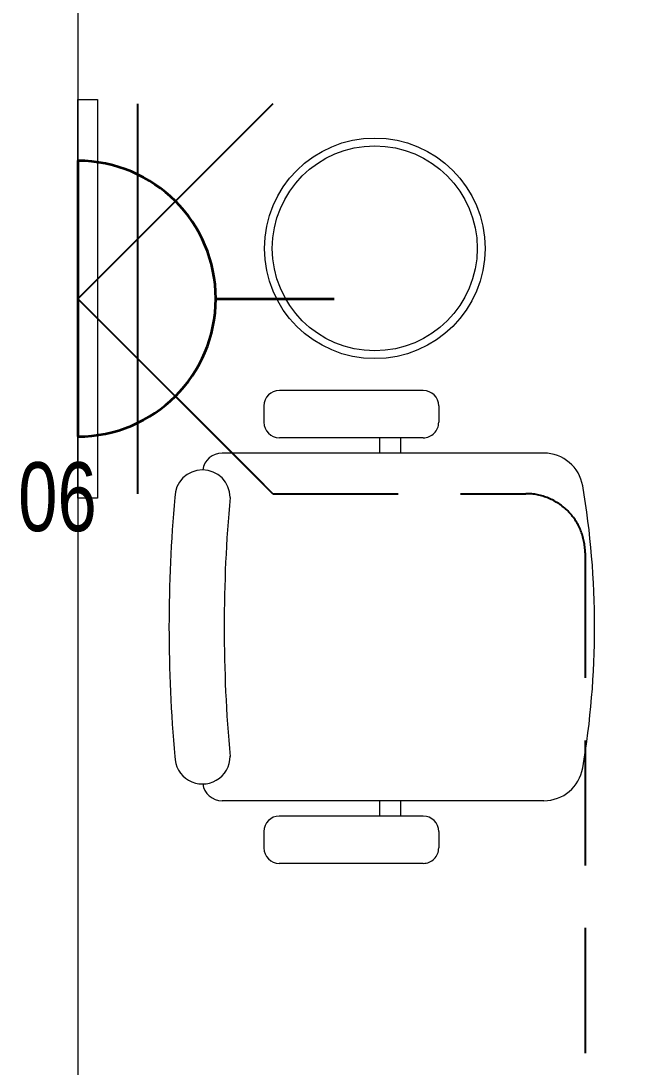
# Model space of a CAD drawing. Header units: inches. Extents: x -12418 to 57169, y -29325 to 19878.
# Drawn here: x 23877 to 24654, y -12940 to -11613 of the extents above; entities that cross this region are included whole.
import ezdxf
from ezdxf.enums import TextEntityAlignment as Align

# ---------------------------------------------------------------- set-up
doc = ezdxf.new("R2010")
doc.units = ezdxf.units.IN
doc.header["$LTSCALE"] = 25
doc.header["$MEASUREMENT"] = 0
doc.linetypes.add('DASHDOT', pattern=[25.4, 12.7, -6.35, 0, -6.35])
doc.linetypes.add('HIDDEN', pattern=[9.525, 6.35, -3.175])
doc.layers.get('0').update_dxf_attribs({"color": 8})
doc.layers.get('Defpoints').update_dxf_attribs({"color": 8})
for name, color, linetype, lineweight in [('00-Ground Floor$0$72_EGR_EQP_TAG', 142, 'Continuous', 5), ('00-Ground Floor$0$LOADING', 253, 'Continuous', 5), ('00-Ground Floor$0$NEW Wall', 166, 'Continuous', 5), ('00-Ground Floor$0$Walls', 251, 'Continuous', 5), ('E-LITE-CLNG-CNDT', 6, 'DASHDOT', 35), ('E-LITE-EXIT-NUMB', 6, 'Continuous', 25), ('E-POWR-FLOR-CNDT', 6, 'HIDDEN', 25), ('E-POWR-WALL @ 100', 4, 'Continuous', 35)]:
    doc.layers.add(name, color=color, linetype=linetype, lineweight=lineweight)
doc.styles.add('00-Ground Floor$0$X3G_ENTITY_257CFD', font='swisscl.ttf', dxfattribs={"height": 200})
doc.styles.add('DC_Simplex', font='SIMPLEX.shx', dxfattribs={"width": 0.7})

# ---------------------------------------------------------------- blocks, each defined once
blk = doc.blocks.new('00-Ground Floor$0$WM00001-P')
at = {"layer": '00-Ground Floor$0$LOADING'}
for radius in [0.14, 0.13]:
    blk.add_circle((0, 0), radius, dxfattribs=at)
blk = doc.blocks.new('*X127')
at = {"color": 0}
for p, q in [((5, 3), (5, 3)), ((5, 3), (5, 3)), ((5, 3), (5, 3)), ((5, 3), (5, 3)), ((5, 3), (5, 3)), ((5, 3), (5, 3)), ((5, 3), (5, 3)), ((5, 3), (5, 3)), ((5, 3), (5, 3)), ((5, 3), (5, 3)), ((5, 3), (5, 3)), ((5, 3), (5, 3)), ((5, 3), (5, 3)), ((5, 3), (5, 3)), ((5, 3), (5, 3)), ((5, 3), (5, 3)), ((5, 3), (5, 3)), ((5, 3), (5, 3)), ((5, 3), (5, 3)), ((5, 3), (5, 3)), ((5, 3), (5, 3)), ((5, 3), (5, 3)), ((5, 3), (5, 3)), ((5, 3), (5, 3)), ((5, 3), (5, 3)), ((5, 3), (5, 3)), ((5, 3), (5, 3)), ((5, 3), (5, 3)), ((5, 3), (5, 3)), ((5, 3), (5, 3)), ((5, 3), (5, 3)), ((5, 3), (5, 3)), ((5, 3), (5, 3)), ((5, 3), (5, 3)), ((5, 3), (5, 3)), ((5, 3), (5, 3)), ((5, 3), (5, 3)), ((5, 3), (5, 3)), ((5, 3), (5, 3)), ((5, 3), (5, 3)), ((5, 3), (5, 3)), ((5, 3), (5, 3)), ((5, 3), (5, 3)), ((5, 3), (5, 3)), ((5, 3), (5, 3)), ((5, 3), (5, 3)), ((5, 3), (5, 3)), ((5, 3), (5, 3)), ((5, 3), (5, 3)), ((5, 3), (5, 3)), ((5, 3), (5, 3)), ((5, 3), (5, 3)), ((5, 3), (5, 3)), ((5, 3), (5, 3)), ((5, 3), (5, 3)), ((5, 3), (5, 3)), ((5, 3), (5, 3)), ((5, 3), (5, 3)), ((5, 3), (5, 3)), ((5, 3), (5, 3)), ((5, 3), (5, 3)), ((5, 3), (5, 3)), ((5, 3), (5, 3)), ((5, 3), (5, 3)), ((5, 3), (5, 3)), ((5, 3), (5, 3)), ((6, 3), (5, 3)), ((5, 3), (5, 3)), ((6, 3), (5, 3)), ((5, 3), (5, 3)), ((6, 3), (5, 3)), ((5, 3), (5, 3)), ((6, 3), (5, 3)), ((5, 3), (5, 3)), ((5, 3), (5, 3)), ((5, 3), (5, 3)), ((5, 3), (5, 3)), ((5, 3), (5, 3)), ((5, 3), (5, 3)), ((5, 3), (5, 3)), ((5, 3), (5, 3)), ((5, 3), (5, 3)), ((5, 3), (5, 3)), ((5, 3), (5, 3)), ((5, 3), (5, 3)), ((5, 3), (5, 3)), ((5, 3), (5, 3)), ((5, 3), (5, 3)), ((5, 3), (5, 3)), ((5, 3), (5, 3)), ((5, 3), (5, 3)), ((5, 3), (5, 3)), ((5, 3), (5, 3)), ((5, 3), (5, 3)), ((5, 3), (5, 3)), ((5, 3), (5, 3)), ((6, 3), (6, 3)), ((6, 3), (6, 3)), ((6, 3), (6, 3)), ((6, 3), (6, 3)), ((6, 3), (6, 3)), ((6, 3), (6, 3)), ((6, 3), (6, 3)), ((6, 3), (6, 3)), ((6, 3), (6, 3)), ((6, 3), (6, 3)), ((6, 3), (6, 3)), ((6, 3), (6, 3)), ((6, 3), (6, 3)), ((6, 3), (6, 3)), ((6, 3), (6, 3)), ((6, 3), (6, 3)), ((6, 3), (6, 3)), ((6, 3), (6, 3)), ((6, 3), (6, 3)), ((6, 3), (6, 3)), ((6, 3), (6, 3)), ((6, 3), (6, 3)), ((6, 3), (6, 3)), ((6, 3), (6, 3)), ((6, 3), (6, 3)), ((6, 3), (6, 3)), ((6, 3), (6, 3)), ((6, 3), (6, 3)), ((6, 3), (6, 3)), ((6, 3), (6, 3)), ((6, 3), (6, 3)), ((6, 3), (6, 3)), ((6, 3), (6, 3)), ((6, 3), (6, 3)), ((6, 3), (6, 3)), ((6, 3), (6, 3)), ((6, 3), (6, 3)), ((6, 3), (6, 3)), ((6, 3), (6, 3)), ((6, 3), (6, 3)), ((6, 3), (6, 3)), ((6, 3), (6, 3)), ((6, 3), (6, 3)), ((6, 3), (6, 3)), ((6, 3), (6, 3)), ((6, 3), (6, 3)), ((6, 3), (6, 3)), ((6, 3), (6, 3)), ((6, 3), (6, 3)), ((6, 3), (6, 3)), ((6, 3), (6, 3)), ((6, 3), (6, 3)), ((6, 3), (6, 3)), ((6, 3), (6, 3)), ((6, 3), (6, 3)), ((6, 3), (6, 3)), ((6, 3), (6, 3)), ((6, 3), (6, 3)), ((6, 3), (6, 3)), ((6, 3), (6, 3)), ((6, 3), (6, 3)), ((6, 3), (6, 3)), ((6, 3), (6, 3)), ((6, 3), (6, 3)), ((6, 3), (6, 3)), ((6, 3), (6, 3)), ((6, 3), (6, 3)), ((6, 3), (6, 3)), ((6, 3), (6, 3)), ((6, 3), (6, 3)), ((6, 3), (6, 3)), ((6, 3), (6, 3)), ((6, 3), (6, 3)), ((6, 3), (6, 3)), ((6, 3), (6, 3)), ((6, 3), (6, 3)), ((6, 3), (6, 3)), ((6, 3), (6, 3)), ((6, 3), (6, 3)), ((6, 3), (6, 3)), ((6, 3), (6, 3)), ((6, 3), (6, 3)), ((6, 3), (6, 3)), ((6, 3), (6, 3)), ((6, 3), (6, 3)), ((6, 3), (6, 3)), ((6, 3), (6, 3)), ((6, 3), (6, 3)), ((6, 3), (6, 3)), ((6, 3), (6, 3)), ((6, 3), (6, 3)), ((6, 3), (6, 3)), ((6, 3), (6, 3)), ((6, 3), (6, 3)), ((6, 3), (6, 3)), ((6, 3), (6, 3)), ((6, 3), (6, 3)), ((6, 3), (6, 3)), ((6, 3), (6, 3)), ((6, 3), (6, 3)), ((6, 3), (6, 3)), ((6, 3), (6, 3)), ((6, 3), (6, 3)), ((6, 3), (6, 3)), ((6, 3), (6, 3)), ((6, 3), (6, 3)), ((6, 3), (6, 3)), ((6, 3), (6, 3)), ((6, 3), (6, 3)), ((6, 3), (6, 3)), ((6, 3), (6, 3)), ((6, 3), (6, 3)), ((6, 3), (6, 3)), ((6, 3), (6, 3)), ((6, 3), (6, 3)), ((6, 3), (6, 3)), ((6, 3), (6, 3)), ((6, 3), (6, 3)), ((6, 3), (6, 3)), ((6, 3), (6, 3)), ((6, 3), (6, 3)), ((6, 3), (6, 3)), ((6, 3), (6, 3)), ((6, 3), (6, 3)), ((6, 3), (6, 3)), ((6, 3), (6, 3)), ((6, 3), (6, 3)), ((6, 3), (6, 3)), ((6, 3), (6, 3)), ((6, 3), (6, 3)), ((6, 3), (6, 3)), ((6, 3), (6, 3)), ((6, 3), (6, 3)), ((6, 3), (6, 3)), ((6, 3), (6, 3)), ((6, 3), (6, 3)), ((6, 3), (6, 3)), ((6, 3), (6, 3)), ((6, 3), (6, 3)), ((6, 3), (6, 3)), ((6, 3), (6, 3)), ((6, 3), (6, 3)), ((6, 3), (6, 3)), ((6, 3), (6, 3)), ((6, 3), (6, 3)), ((6, 3), (6, 3)), ((6, 3), (6, 3)), ((6, 3), (6, 3)), ((6, 3), (6, 3)), ((6, 3), (6, 3)), ((6, 3), (6, 3)), ((6, 3), (6, 3)), ((6, 3), (6, 3)), ((6, 3), (6, 3)), ((6, 3), (6, 3)), ((6, 3), (6, 3)), ((6, 3), (6, 3)), ((6, 3), (6, 3)), ((6, 3), (6, 3)), ((6, 3), (6, 3)), ((6, 3), (6, 3)), ((6, 3), (6, 3)), ((6, 3), (6, 3)), ((6, 3), (6, 3)), ((6, 3), (6, 3)), ((6, 3), (6, 3)), ((6, 3), (6, 3)), ((6, 3), (6, 3)), ((6, 3), (6, 3)), ((6, 3), (6, 3)), ((6, 3), (6, 3)), ((6, 3), (6, 3)), ((6, 3), (6, 3)), ((6, 3), (6, 3)), ((6, 3), (6, 3)), ((6, 3), (6, 3)), ((6, 3), (6, 3)), ((6, 3), (6, 3)), ((6, 3), (6, 3)), ((6, 3), (6, 3)), ((6, 3), (6, 3)), ((6, 3), (6, 3)), ((6, 3), (6, 3)), ((6, 3), (6, 3)), ((6, 3), (6, 3)), ((6, 3), (6, 3)), ((6, 3), (6, 3)), ((6, 3), (6, 3)), ((6, 3), (6, 3)), ((6, 3), (6, 3)), ((6, 3), (6, 3)), ((6, 3), (6, 3)), ((6, 3), (6, 3)), ((6, 3), (6, 3)), ((6, 3), (6, 3)), ((6, 3), (6, 3)), ((6, 3), (6, 3)), ((6, 3), (6, 3)), ((6, 3), (6, 3)), ((6, 3), (6, 3)), ((6, 3), (6, 3)), ((6, 3), (6, 3)), ((6, 3), (6, 3)), ((6, 3), (6, 3)), ((6, 3), (5, 3)), ((6, 3), (5, 3)), ((6, 3), (5, 3)), ((6, 3), (5, 3)), ((6, 3), (5, 3)), ((6, 3), (6, 3)), ((6, 3), (6, 3)), ((6, 3), (6, 3)), ((6, 3), (6, 3)), ((6, 3), (6, 3)), ((6, 3), (6, 3)), ((6, 3), (6, 3)), ((6, 3), (6, 3)), ((6, 3), (6, 3)), ((6, 3), (6, 3)), ((6, 3), (6, 3)), ((6, 3), (6, 3)), ((6, 3), (6, 3)), ((6, 3), (6, 3)), ((6, 3), (6, 3)), ((6, 3), (6, 3)), ((6, 3), (6, 3)), ((6, 3), (6, 3)), ((6, 3), (6, 3)), ((6, 3), (6, 3)), ((6, 3), (6, 3)), ((6, 3), (6, 3)), ((6, 3), (6, 3)), ((6, 3), (6, 3)), ((6, 3), (6, 3)), ((6, 3), (6, 3)), ((6, 3), (6, 3)), ((6, 3), (6, 3)), ((6, 3), (6, 3)), ((6, 3), (6, 3)), ((6, 3), (6, 3)), ((6, 3), (6, 3)), ((6, 3), (6, 3)), ((6, 3), (6, 3)), ((6, 3), (6, 3)), ((6, 3), (6, 3)), ((6, 3), (6, 3)), ((6, 3), (6, 3)), ((6, 3), (6, 3)), ((6, 3), (6, 3)), ((6, 3), (6, 3)), ((6, 3), (6, 3)), ((6, 3), (6, 3)), ((6, 3), (6, 3)), ((6, 3), (6, 3)), ((6, 3), (6, 3)), ((6, 3), (6, 3)), ((6, 3), (6, 3)), ((6, 3), (6, 3)), ((6, 3), (6, 3)), ((6, 3), (6, 3)), ((6, 3), (6, 3)), ((6, 3), (6, 3)), ((6, 3), (6, 3)), ((6, 3), (6, 3)), ((6, 3), (6, 3)), ((6, 3), (6, 3)), ((6, 3), (6, 3)), ((6, 3), (6, 3)), ((6, 3), (6, 3)), ((6, 3), (6, 3)), ((6, 3), (6, 3)), ((6, 3), (6, 3)), ((6, 3), (6, 3)), ((6, 3), (6, 3)), ((6, 3), (6, 3)), ((6, 3), (6, 3)), ((6, 3), (6, 3)), ((6, 3), (6, 3)), ((6, 3), (6, 3)), ((6, 3), (6, 3)), ((6, 3), (6, 3)), ((6, 3), (6, 3)), ((6, 3), (6, 3)), ((6, 3), (6, 3)), ((6, 3), (6, 3)), ((6, 3), (6, 3)), ((6, 3), (6, 3)), ((6, 3), (6, 3)), ((6, 3), (6, 3)), ((6, 3), (6, 3)), ((6, 3), (6, 3)), ((6, 3), (6, 3)), ((6, 3), (6, 3)), ((6, 3), (6, 3)), ((6, 3), (6, 3)), ((6, 3), (6, 3)), ((6, 3), (6, 3)), ((6, 3), (6, 3)), ((6, 3), (6, 3)), ((6, 3), (6, 3)), ((6, 3), (6, 3)), ((6, 3), (6, 3)), ((6, 3), (6, 3)), ((6, 3), (6, 3)), ((6, 3), (6, 3)), ((6, 3), (6, 3)), ((6, 3), (6, 3)), ((6, 3), (6, 3)), ((6, 3), (6, 3)), ((6, 3), (6, 3)), ((6, 3), (6, 3)), ((6, 3), (6, 3)), ((6, 3), (6, 3)), ((6, 3), (6, 3)), ((6, 3), (6, 3)), ((6, 3), (6, 3)), ((6, 3), (6, 3)), ((6, 3), (6, 3)), ((6, 3), (6, 3)), ((6, 3), (6, 3)), ((6, 3), (6, 3)), ((6, 3), (6, 3)), ((6, 3), (6, 3)), ((6, 3), (6, 3)), ((6, 3), (6, 3)), ((6, 3), (6, 3)), ((6, 3), (6, 3)), ((6, 3), (6, 3)), ((6, 3), (6, 3)), ((6, 3), (6, 3)), ((6, 3), (6, 3)), ((6, 3), (6, 3)), ((6, 3), (6, 3)), ((6, 3), (6, 3)), ((6, 3), (6, 3)), ((6, 3), (6, 3)), ((6, 3), (6, 3)), ((6, 3), (6, 3)), ((6, 3), (6, 3)), ((6, 3), (6, 3)), ((6, 3), (6, 3)), ((6, 3), (6, 3)), ((6, 3), (6, 3)), ((6, 3), (6, 3)), ((6, 3), (6, 3)), ((6, 3), (6, 3)), ((6, 3), (6, 3)), ((6, 3), (6, 3)), ((6, 3), (6, 3)), ((6, 3), (6, 3)), ((6, 3), (6, 3)), ((6, 3), (6, 3)), ((6, 3), (6, 3)), ((6, 3), (6, 3)), ((6, 3), (6, 3)), ((6, 3), (6, 3)), ((6, 3), (6, 3)), ((6, 3), (6, 3)), ((6, 3), (6, 3)), ((6, 3), (6, 3)), ((6, 3), (6, 3)), ((6, 3), (6, 3)), ((6, 3), (6, 3)), ((6, 3), (6, 3)), ((6, 3), (6, 3)), ((6, 3), (6, 3)), ((6, 3), (6, 3)), ((6, 3), (6, 3)), ((6, 3), (6, 3)), ((6, 3), (6, 3)), ((6, 3), (6, 3)), ((6, 3), (6, 3)), ((6, 3), (6, 3)), ((6, 3), (6, 3)), ((6, 3), (6, 3)), ((6, 3), (6, 3)), ((6, 3), (6, 3)), ((6, 3), (6, 3)), ((6, 3), (6, 3)), ((6, 3), (6, 3)), ((6, 3), (6, 3)), ((6, 3), (6, 3)), ((6, 3), (6, 3)), ((6, 3), (6, 3)), ((6, 3), (6, 3)), ((6, 3), (6, 3)), ((6, 3), (6, 3)), ((6, 3), (6, 3)), ((6, 3), (6, 3)), ((6, 3), (6, 3)), ((6, 3), (6, 3)), ((6, 3), (6, 3)), ((6, 3), (6, 3)), ((6, 3), (6, 3)), ((6, 3), (6, 3)), ((6, 3), (6, 3)), ((6, 3), (6, 3)), ((6, 3), (6, 3)), ((6, 3), (6, 3)), ((6, 3), (6, 3)), ((6, 3), (6, 3)), ((6, 3), (6, 3)), ((6, 3), (6, 3)), ((6, 3), (6, 3)), ((6, 3), (6, 3)), ((6, 3), (6, 3)), ((6, 3), (6, 3)), ((6, 3), (6, 3)), ((6, 3), (6, 3)), ((6, 3), (6, 3)), ((6, 3), (6, 3)), ((6, 3), (6, 3)), ((6, 3), (6, 3)), ((6, 3), (6, 3)), ((6, 3), (6, 3)), ((6, 3), (6, 3)), ((6, 3), (6, 3)), ((6, 3), (6, 3)), ((6, 3), (6, 3)), ((6, 3), (6, 3)), ((6, 3), (6, 3)), ((6, 3), (6, 3)), ((6, 3), (6, 3)), ((6, 3), (6, 3)), ((6, 3), (6, 3)), ((6, 3), (6, 3)), ((6, 3), (6, 3)), ((6, 3), (6, 3)), ((6, 3), (6, 3)), ((6, 3), (6, 3)), ((6, 3), (6, 3)), ((6, 3), (6, 3)), ((6, 3), (6, 3)), ((6, 3), (6, 3)), ((6, 3), (6, 3)), ((6, 3), (6, 3)), ((6, 3), (6, 3)), ((6, 3), (6, 3)), ((6, 3), (6, 3)), ((6, 3), (6, 3)), ((6, 3), (6, 3)), ((6, 3), (6, 3)), ((6, 3), (6, 3)), ((6, 3), (6, 3)), ((6, 3), (6, 3)), ((6, 3), (6, 3)), ((6, 3), (6, 3)), ((6, 3), (6, 3)), ((6, 3), (6, 3)), ((6, 3), (6, 3)), ((6, 3), (6, 3)), ((6, 3), (6, 3)), ((6, 3), (6, 3)), ((6, 3), (6, 3)), ((6, 3), (6, 3)), ((6, 3), (6, 3)), ((6, 3), (6, 3)), ((6, 3), (6, 3)), ((6, 3), (6, 3)), ((6, 3), (6, 3)), ((6, 3), (6, 3)), ((6, 3), (6, 3)), ((6, 3), (6, 3)), ((6, 3), (6, 3)), ((6, 3), (6, 3)), ((6, 3), (6, 3)), ((6, 3), (6, 3)), ((6, 3), (6, 3)), ((6, 3), (6, 3)), ((6, 3), (6, 3)), ((6, 3), (6, 3)), ((6, 3), (6, 3)), ((6, 3), (6, 3)), ((6, 3), (6, 3)), ((6, 3), (6, 3)), ((6, 3), (6, 3)), ((6, 3), (6, 3)), ((6, 3), (6, 3)), ((6, 3), (6, 3)), ((6, 3), (6, 3)), ((6, 3), (6, 3)), ((6, 3), (6, 3)), ((6, 3), (6, 3)), ((6, 3), (6, 3)), ((6, 3), (6, 3)), ((6, 3), (6, 3)), ((6, 3), (6, 3)), ((6, 3), (6, 3)), ((6, 3), (6, 3)), ((6, 3), (6, 3)), ((6, 3), (6, 3)), ((6, 3), (6, 3)), ((6, 3), (6, 3)), ((6, 3), (6, 3)), ((6, 3), (6, 3)), ((6, 3), (6, 3)), ((6, 3), (6, 3)), ((6, 3), (6, 3)), ((6, 3), (6, 3)), ((6, 3), (6, 3)), ((6, 3), (6, 3)), ((6, 3), (6, 3)), ((6, 3), (6, 3)), ((6, 3), (6, 3)), ((6, 3), (6, 3)), ((6, 3), (6, 3)), ((6, 3), (6, 3)), ((6, 3), (6, 3)), ((6, 3), (6, 3)), ((6, 3), (6, 3)), ((6, 3), (6, 3)), ((6, 3), (6, 3)), ((6, 3), (6, 3)), ((6, 3), (6, 3)), ((6, 3), (6, 3)), ((6, 3), (6, 3)), ((6, 3), (6, 3)), ((6, 3), (6, 3)), ((6, 3), (6, 3)), ((6, 3), (6, 3)), ((6, 3), (6, 3)), ((6, 3), (6, 3)), ((6, 3), (6, 3)), ((6, 3), (6, 3)), ((6, 3), (6, 3)), ((6, 3), (6, 3))]:
    blk.add_line(p, q, dxfattribs=at)
blk = doc.blocks.new('*X128')
at = {"color": 0}
for p, q in [((13, 1), (13, 1)), ((13, 1), (13, 1)), ((13, 1), (13, 1)), ((13, 1), (13, 1)), ((13, 1), (13, 1)), ((13, 1), (13, 1)), ((13, 1), (13, 1)), ((13, 1), (13, 1)), ((13, 1), (13, 1)), ((13, 1), (13, 1)), ((13, 1), (13, 1)), ((13, 1), (13, 1)), ((13, 1), (13, 1)), ((13, 1), (13, 1)), ((13, 1), (13, 1)), ((13, 1), (14, 1)), ((13, 1), (14, 1)), ((13, 1), (14, 1)), ((13, 1), (13, 1)), ((13, 1), (13, 1)), ((13, 1), (13, 1)), ((13, 1), (13, 1)), ((13, 1), (13, 1)), ((13, 1), (13, 1)), ((13, 1), (13, 1)), ((13, 1), (13, 1)), ((13, 1), (13, 1)), ((13, 1), (13, 1)), ((13, 1), (13, 1)), ((13, 1), (13, 1)), ((13, 1), (13, 1)), ((13, 1), (13, 1)), ((13, 1), (13, 1)), ((13, 1), (13, 1)), ((13, 1), (13, 1)), ((13, 1), (13, 1)), ((13, 1), (13, 1)), ((13, 1), (13, 1)), ((13, 1), (13, 1)), ((13, 1), (13, 1)), ((13, 1), (13, 1)), ((13, 1), (13, 1)), ((13, 1), (13, 1)), ((13, 1), (13, 1)), ((13, 1), (13, 1)), ((13, 1), (13, 1)), ((13, 1), (13, 1)), ((13, 1), (13, 1)), ((13, 1), (13, 1)), ((13, 1), (13, 1)), ((13, 1), (13, 1)), ((13, 1), (13, 1)), ((13, 1), (13, 1)), ((13, 1), (13, 1)), ((13, 1), (13, 1)), ((13, 1), (13, 1)), ((13, 1), (13, 1)), ((13, 1), (13, 1)), ((13, 1), (13, 1)), ((13, 1), (13, 1)), ((13, 1), (13, 1)), ((13, 1), (13, 1)), ((13, 1), (13, 1)), ((13, 1), (13, 1)), ((13, 1), (13, 1)), ((13, 1), (13, 1)), ((13, 1), (13, 1)), ((13, 1), (13, 1)), ((13, 1), (13, 1)), ((13, 1), (13, 1)), ((13, 1), (13, 1)), ((13, 1), (13, 1)), ((13, 1), (13, 1)), ((13, 1), (13, 1)), ((13, 1), (13, 1)), ((13, 1), (13, 1)), ((13, 1), (13, 1)), ((13, 1), (13, 1)), ((13, 1), (13, 1)), ((13, 1), (13, 1)), ((13, 1), (13, 1)), ((13, 1), (13, 1)), ((13, 1), (13, 1)), ((13, 1), (13, 1)), ((13, 1), (13, 1)), ((13, 1), (13, 1)), ((13, 1), (13, 1)), ((13, 1), (13, 1)), ((13, 1), (13, 1)), ((13, 1), (13, 1)), ((13, 1), (13, 1)), ((13, 1), (13, 1)), ((13, 1), (13, 1)), ((13, 1), (13, 1)), ((13, 1), (13, 1)), ((13, 1), (13, 1)), ((13, 1), (13, 1)), ((13, 1), (13, 1)), ((13, 1), (13, 1)), ((13, 1), (13, 1)), ((13, 1), (13, 1)), ((13, 1), (13, 1)), ((13, 1), (13, 1)), ((13, 1), (13, 1)), ((13, 1), (13, 1)), ((13, 1), (13, 1)), ((13, 1), (13, 1)), ((13, 1), (13, 1)), ((13, 1), (13, 1)), ((13, 1), (13, 1)), ((13, 1), (13, 1)), ((13, 1), (13, 1)), ((13, 1), (13, 1)), ((13, 1), (13, 1)), ((13, 1), (13, 1)), ((13, 1), (13, 1)), ((13, 1), (13, 1)), ((13, 1), (13, 1)), ((13, 1), (13, 1)), ((13, 1), (13, 1)), ((13, 1), (13, 1)), ((13, 1), (13, 1)), ((13, 1), (13, 1)), ((13, 1), (14, 1)), ((13, 0), (13, 0)), ((13, 0), (13, 0)), ((13, 0), (13, 0)), ((13, 0), (13, 0)), ((13, 0), (13, 0)), ((13, 0), (13, 0)), ((13, 0), (13, 0)), ((13, 0), (13, 0)), ((13, 0), (13, 0)), ((13, 0), (13, 0)), ((13, 0), (13, 0)), ((13, 0), (13, 0)), ((13, 0), (13, 0)), ((13, 0), (13, 0)), ((13, 0), (13, 0)), ((13, 0), (13, 0)), ((13, 0), (13, 0)), ((13, 0), (13, 0)), ((13, 0), (13, 0)), ((13, 0), (13, 0)), ((13, 0), (13, 0)), ((13, 0), (13, 0)), ((13, 0), (13, 0)), ((13, 0), (13, 0)), ((13, 0), (13, 0)), ((13, 0), (13, 0)), ((13, 0), (13, 0)), ((13, 0), (13, 0)), ((13, 0), (13, 0)), ((13, 0), (13, 0)), ((13, 0), (13, 0)), ((13, 0), (13, 0)), ((13, 0), (13, 0)), ((13, 0), (13, 0)), ((13, 0), (13, 0)), ((13, 0), (13, 0)), ((13, 0), (13, 0)), ((13, 0), (13, 0)), ((13, 0), (13, 0)), ((13, 0), (13, 0)), ((13, 0), (13, 0)), ((13, 0), (13, 0)), ((13, 0), (13, 0)), ((13, 0), (13, 0)), ((13, 0), (13, 0)), ((13, 0), (13, 0)), ((13, 0), (13, 0)), ((13, 0), (13, 0)), ((13, 0), (14, 0)), ((13, 0), (14, 0)), ((13, 0), (13, 0)), ((13, 0), (14, 0)), ((14, 1), (14, 1)), ((14, 1), (14, 1)), ((14, 1), (14, 1)), ((14, 1), (14, 1)), ((14, 1), (14, 1)), ((14, 1), (14, 1)), ((14, 1), (14, 1)), ((14, 1), (14, 1)), ((14, 1), (14, 1)), ((14, 1), (14, 1)), ((14, 1), (14, 1)), ((14, 1), (14, 1)), ((14, 1), (14, 1)), ((14, 1), (14, 1)), ((14, 1), (14, 1)), ((14, 1), (14, 1)), ((14, 1), (14, 1)), ((14, 1), (14, 1)), ((14, 1), (14, 1)), ((14, 1), (14, 1)), ((14, 1), (14, 1)), ((14, 1), (14, 1)), ((14, 1), (14, 1)), ((14, 1), (14, 1)), ((14, 1), (14, 1)), ((14, 1), (14, 1)), ((14, 1), (14, 1)), ((14, 1), (14, 1)), ((14, 1), (14, 1)), ((14, 1), (14, 1)), ((14, 1), (14, 1)), ((14, 1), (14, 1)), ((14, 1), (14, 1)), ((14, 1), (14, 1)), ((14, 1), (14, 1)), ((14, 1), (14, 1)), ((14, 1), (14, 1)), ((14, 1), (14, 1)), ((14, 1), (14, 1)), ((14, 1), (14, 1)), ((14, 1), (14, 1)), ((14, 1), (14, 1)), ((14, 1), (14, 1)), ((14, 1), (14, 1)), ((14, 1), (14, 1)), ((14, 1), (14, 1)), ((14, 1), (14, 1)), ((14, 1), (14, 1)), ((14, 1), (14, 1)), ((14, 1), (14, 1)), ((14, 1), (14, 1)), ((14, 1), (14, 1)), ((14, 1), (14, 1)), ((14, 1), (14, 1)), ((14, 1), (14, 1)), ((14, 1), (14, 1)), ((14, 1), (14, 1)), ((14, 1), (14, 1)), ((14, 1), (14, 1)), ((14, 1), (14, 1)), ((14, 1), (14, 1)), ((14, 1), (14, 1)), ((14, 1), (14, 1)), ((14, 1), (14, 1)), ((14, 1), (14, 1)), ((14, 1), (14, 1)), ((14, 1), (14, 1)), ((14, 1), (14, 1)), ((14, 1), (14, 1)), ((14, 1), (14, 1)), ((14, 1), (14, 1)), ((14, 1), (14, 1)), ((14, 1), (14, 1)), ((14, 1), (14, 1)), ((14, 1), (14, 1)), ((14, 1), (14, 1)), ((14, 1), (14, 1)), ((14, 1), (14, 1)), ((14, 1), (14, 1)), ((14, 1), (14, 1)), ((14, 1), (14, 1)), ((14, 1), (14, 1)), ((14, 1), (14, 1)), ((14, 1), (14, 1)), ((14, 1), (14, 1)), ((14, 1), (14, 1)), ((14, 1), (14, 1)), ((14, 1), (14, 1)), ((14, 1), (14, 1)), ((14, 1), (14, 1)), ((14, 1), (14, 1)), ((14, 1), (14, 1)), ((14, 1), (14, 1)), ((14, 1), (14, 1)), ((14, 0), (14, 0)), ((14, 0), (14, 0)), ((14, 0), (14, 0)), ((14, 0), (14, 0)), ((14, 0), (14, 0)), ((14, 0), (14, 0)), ((14, 0), (14, 0)), ((14, 0), (14, 0)), ((14, 0), (14, 0)), ((14, 0), (14, 0)), ((14, 0), (14, 0)), ((14, 0), (14, 0)), ((14, 0), (14, 0)), ((14, 0), (14, 0)), ((14, 0), (14, 0)), ((14, 0), (14, 0)), ((14, 0), (14, 0)), ((14, 0), (14, 0)), ((14, 0), (14, 0)), ((14, 0), (14, 0)), ((14, 0), (14, 0)), ((14, 0), (14, 0)), ((14, 0), (14, 0)), ((14, 0), (14, 0)), ((14, 0), (14, 0)), ((14, 0), (14, 0)), ((14, 0), (14, 0)), ((14, 0), (14, 0)), ((14, 0), (14, 0)), ((14, 0), (14, 0)), ((14, 0), (14, 0)), ((14, 0), (14, 0)), ((14, 0), (14, 0)), ((14, 0), (14, 0)), ((14, 0), (14, 0)), ((14, 0), (14, 0)), ((14, 0), (14, 0)), ((14, 0), (14, 0)), ((14, 0), (14, 0)), ((14, 0), (14, 0)), ((14, 0), (14, 0)), ((14, 0), (14, 0)), ((14, 0), (14, 0)), ((14, 0), (14, 0)), ((14, 0), (14, 0)), ((14, 0), (14, 0)), ((14, 0), (14, 0)), ((14, 0), (14, 0)), ((13, 0), (13, 0)), ((13, 0), (14, 0)), ((13, 0), (13, 0)), ((13, 0), (14, 0)), ((13, 0), (13, 0)), ((13, 0), (14, 0)), ((13, 0), (13, 0)), ((13, 0), (13, 0)), ((13, 0), (13, 0)), ((13, 0), (13, 0)), ((13, 0), (14, 0)), ((13, 0), (13, 0)), ((13, 0), (14, 0)), ((13, 0), (13, 0)), ((13, 0), (14, 0)), ((13, 0), (13, 0)), ((13, 0), (14, 0)), ((13, 0), (13, 0)), ((13, 0), (14, 0)), ((13, 0), (13, 0)), ((13, 0), (14, 0)), ((13, 0), (13, 0)), ((13, 0), (14, 0)), ((13, 0), (13, 0)), ((13, 0), (13, 0)), ((13, 0), (13, 0)), ((13, 0), (14, 0)), ((13, 0), (13, 0)), ((13, 0), (14, 0)), ((13, 0), (13, 0)), ((13, 0), (14, 0)), ((13, 0), (13, 0)), ((13, 0), (14, 0)), ((13, 0), (13, 0)), ((13, 0), (13, 0)), ((13, 0), (13, 0)), ((13, 0), (13, 0)), ((13, 0), (13, 0)), ((13, 0), (13, 0)), ((13, 0), (13, 0)), ((13, 0), (13, 0)), ((13, 0), (13, 0)), ((13, 0), (13, 0)), ((13, 0), (13, 0)), ((13, 0), (13, 0)), ((13, 0), (13, 0)), ((13, 0), (13, 0)), ((13, 0), (13, 0)), ((13, 0), (13, 0)), ((13, 0), (13, 0)), ((13, 0), (13, 0)), ((13, 0), (13, 0)), ((13, 0), (13, 0)), ((13, 0), (13, 0)), ((13, 0), (13, 0)), ((13, 0), (13, 0)), ((13, 0), (13, 0)), ((13, 0), (13, 0)), ((13, 0), (13, 0)), ((13, 0), (13, 0)), ((13, 0), (13, 0)), ((13, 0), (13, 0)), ((13, 0), (13, 0)), ((13, 0), (13, 0)), ((13, -1), (13, -1)), ((13, -1), (13, -1)), ((13, -1), (13, -1)), ((13, -1), (13, -1)), ((13, -1), (13, -1)), ((13, -1), (14, -1)), ((13, -1), (13, -1)), ((14, 0), (14, 0)), ((14, 0), (14, 0)), ((14, 0), (14, 0)), ((14, 0), (14, 0)), ((14, 0), (14, 0)), ((14, 0), (14, 0)), ((14, 0), (14, 0)), ((14, 0), (14, 0)), ((14, 0), (14, 0)), ((14, 0), (14, 0)), ((14, 0), (14, 0)), ((14, 0), (14, 0)), ((14, 0), (14, 0)), ((14, 0), (14, 0)), ((14, 0), (14, 0)), ((13, 0), (14, 0)), ((14, 0), (14, 0)), ((14, 0), (14, 0)), ((14, 0), (14, 0)), ((14, 0), (14, 0)), ((14, 0), (14, 0)), ((14, 0), (14, 0)), ((14, 0), (14, 0)), ((14, 0), (14, 0)), ((14, 0), (14, 0)), ((14, 0), (14, 0)), ((14, 0), (14, 0)), ((14, 0), (14, 0)), ((14, 0), (14, 0)), ((14, 0), (14, 0)), ((14, 0), (14, 0)), ((14, 0), (14, 0)), ((14, 0), (14, 0)), ((14, 0), (14, 0)), ((14, 0), (14, 0)), ((14, 0), (14, 0)), ((14, 0), (14, 0)), ((14, 0), (14, 0)), ((14, 0), (14, 0)), ((14, 0), (14, 0)), ((14, 0), (14, 0)), ((14, 0), (14, 0)), ((14, 0), (14, 0)), ((14, 0), (14, 0)), ((14, 0), (14, 0)), ((14, 0), (14, 0)), ((14, 0), (14, 0)), ((14, 0), (14, 0)), ((14, 0), (14, 0)), ((14, 0), (14, 0)), ((14, -1), (14, -1)), ((14, -1), (14, -1)), ((14, -1), (14, -1)), ((14, -1), (14, -1)), ((14, -1), (14, -1))]:
    blk.add_line(p, q, dxfattribs=at)
blk = doc.blocks.new('00-Ground Floor$0$GF21018-P')
at = {"color": 0}
for p, q in [((-0.2207, 0.4756), (-0.2207, 0.0675)), ((0.2205, 0.4756), (0.2205, 0.0675)), ((-0.2806, 0.3422), (-0.2598, 0.3422)), ((0.2596, 0.3422), (0.2804, 0.3422)), ((-0.3002, 0.3226), (-0.3002, 0.14)), ((-0.2402, 0.3226), (-0.2402, 0.14)), ((0.24, 0.3226), (0.24, 0.14)), ((0.3, 0.3226), (0.3, 0.14)), ((-0.2402, 0.2937), (-0.2207, 0.2937)), ((0.2205, 0.2937), (0.24, 0.2937)), ((-0.2402, 0.2671), (-0.2207, 0.2671)), ((0.2205, 0.2671), (0.24, 0.2671)), ((-0.2806, 0.1204), (-0.2598, 0.1204)), ((0.2596, 0.1204), (0.2804, 0.1204))]:
    blk.add_line(p, q, dxfattribs=at)
for points in [[(0.24, 0.2937), (0.24, 0.2937), (0.24, 0.2937), (0.24, 0.2937), (0.24, 0.2937), (0.24, 0.2937), (0.24, 0.2937), (0.24, 0.2937), (0.24, 0.2937), (0.24, 0.2937), (0.24, 0.2937), (0.24, 0.2937), (0.24, 0.2937), (0.24, 0.2937), (0.24, 0.2937), (0.24, 0.2937), (0.24, 0.2937), (0.24, 0.2937), (0.24, 0.2937), (0.24, 0.2937), (0.24, 0.2937), (0.24, 0.2937), (0.24, 0.2937), (0.24, 0.2937), (0.24, 0.2937), (0.24, 0.2937), (0.24, 0.2937), (0.24, 0.2937), (0.24, 0.2937), (0.24, 0.2937), (0.24, 0.2937), (0.24, 0.2937), (0.24, 0.2937), (0.24, 0.2937), (0.24, 0.2937), (0.24, 0.2937), (0.24, 0.2937), (0.24, 0.2937), (0.24, 0.2937), (0.24, 0.2937), (0.24, 0.2937), (0.24, 0.2937), (0.24, 0.2937), (0.24, 0.2937), (0.24, 0.2937), (0.24, 0.2937), (0.24, 0.2937), (0.24, 0.2937), (0.24, 0.2937), (0.24, 0.2937), (0.24, 0.2937), (0.24, 0.2937), (0.24, 0.2937), (0.24, 0.2937), (0.24, 0.2937), (0.24, 0.2937), (0.24, 0.2937), (0.24, 0.2937), (0.24, 0.2937), (0.24, 0.2937), (0.24, 0.2937), (0.24, 0.2937), (0.24, 0.2937), (0.24, 0.2937), (0.24, 0.2937), (0.24, 0.2937), (0.24, 0.2937), (0.24, 0.2937), (0.24, 0.2937), (0.24, 0.2937), (0.24, 0.2937), (0.24, 0.2937), (0.24, 0.2937), (0.24, 0.2937), (0.24, 0.2937), (0.24, 0.2937), (0.24, 0.2937), (0.24, 0.2937), (0.24, 0.2937), (0.24, 0.2937), (0.24, 0.2937), (0.24, 0.2937), (0.24, 0.2937), (0.24, 0.2937), (0.24, 0.2937), (0.24, 0.2937), (0.24, 0.2937), (0.24, 0.2937), (0.24, 0.2937), (0.24, 0.2937), (0.24, 0.2937), (0.24, 0.2937), (0.24, 0.2937), (0.24, 0.2937), (0.24, 0.2937), (0.24, 0.2937), (0.24, 0.2937), (0.24, 0.2937), (0.24, 0.2937), (0.24, 0.2937), (0.24, 0.2937), (0.24, 0.2937), (0.24, 0.2937), (0.24, 0.2937), (0.24, 0.2937), (0.24, 0.2937), (0.24, 0.2937), (0.24, 0.2937), (0.24, 0.2937), (0.24, 0.2937), (0.24, 0.2937), (0.24, 0.2937), (0.24, 0.2937), (0.24, 0.2937), (0.24, 0.2937), (0.24, 0.2937), (0.24, 0.2937), (0.24, 0.2937), (0.24, 0.2937), (0.24, 0.2937), (0.24, 0.2937), (0.24, 0.2937), (0.24, 0.2937), (0.24, 0.2937), (0.24, 0.2937), (0.24, 0.2937), (0.24, 0.2937), (0.24, 0.2937), (0.24, 0.2937), (0.24, 0.2937), (0.24, 0.2937), (0.24, 0.2937), (0.24, 0.2937), (0.24, 0.2937), (0.24, 0.2937), (0.24, 0.2937), (0.24, 0.2937), (0.24, 0.2937), (0.24, 0.2937), (0.24, 0.2937), (0.24, 0.2937), (0.24, 0.2937), (0.24, 0.2937), (0.24, 0.2937), (0.24, 0.2937), (0.24, 0.2937), (0.24, 0.2937), (0.24, 0.2937), (0.24, 0.2937), (0.24, 0.2937), (0.24, 0.2937), (0.24, 0.2937), (0.24, 0.2937), (0.24, 0.2937), (0.24, 0.2937), (0.24, 0.2937), (0.24, 0.2937), (0.24, 0.2937), (0.24, 0.2937), (0.24, 0.2937), (0.24, 0.2937), (0.24, 0.2937), (0.24, 0.2937), (0.24, 0.2937), (0.24, 0.2937), (0.24, 0.2937), (0.24, 0.2937), (0.24, 0.2937), (0.24, 0.2937), (0.24, 0.2937), (0.24, 0.2937), (0.24, 0.2937), (0.24, 0.2937), (0.24, 0.2937), (0.24, 0.2937), (0.24, 0.2937), (0.24, 0.2937), (0.24, 0.2937), (0.24, 0.2937), (0.24, 0.2937), (0.24, 0.2937), (0.24, 0.2937), (0.24, 0.2937), (0.24, 0.2937), (0.24, 0.2937), (0.24, 0.2937), (0.24, 0.2937), (0.24, 0.2937), (0.24, 0.2937), (0.24, 0.2937), (0.24, 0.2937), (0.24, 0.2937), (0.24, 0.2937), (0.24, 0.2937), (0.24, 0.2937), (0.24, 0.2937), (0.24, 0.2937), (0.24, 0.2937), (0.24, 0.2937), (0.24, 0.2937), (0.24, 0.2937), (0.24, 0.2937), (0.24, 0.2937), (0.24, 0.2937), (0.24, 0.2937), (0.24, 0.2937), (0.24, 0.2937), (0.24, 0.2937), (0.24, 0.2937), (0.24, 0.2937), (0.24, 0.2937), (0.24, 0.2937), (0.24, 0.2937), (0.24, 0.2937), (0.24, 0.2937), (0.24, 0.2937), (0.24, 0.2937), (0.24, 0.2937), (0.24, 0.2937), (0.24, 0.2937), (0.24, 0.2937), (0.24, 0.2937), (0.24, 0.2937), (0.24, 0.2937), (0.24, 0.2937), (0.24, 0.2937), (0.24, 0.2937), (0.24, 0.2937), (0.24, 0.2937), (0.24, 0.2937), (0.24, 0.2937), (0.24, 0.2937), (0.24, 0.2937), (0.24, 0.2937), (0.24, 0.2937), (0.24, 0.2937), (0.24, 0.2937), (0.24, 0.2937), (0.24, 0.2937), (0.24, 0.2937), (0.24, 0.2937), (0.24, 0.2937), (0.24, 0.2937), (0.24, 0.2937), (0.24, 0.2937), (0.24, 0.2937), (0.24, 0.2937), (0.24, 0.2937), (0.24, 0.2937), (0.24, 0.2937), (0.24, 0.2937), (0.24, 0.2937), (0.24, 0.2937), (0.24, 0.2937), (0.24, 0.2937), (0.24, 0.2937), (0.24, 0.2937), (0.24, 0.2937), (0.24, 0.2937), (0.24, 0.2937), (0.24, 0.2937), (0.24, 0.2937), (0.24, 0.2937), (0.24, 0.2937), (0.24, 0.2937), (0.24, 0.2937), (0.24, 0.2937), (0.24, 0.2937), (0.24, 0.2937), (0.24, 0.2937), (0.24, 0.2937), (0.24, 0.2937), (0.24, 0.2937), (0.24, 0.2937), (0.24, 0.2937), (0.24, 0.2937), (0.24, 0.2937)], [(0.24, 0.2937), (0.24, 0.2937), (0.24, 0.2937), (0.24, 0.2937), (0.24, 0.2937), (0.24, 0.2937), (0.24, 0.2937), (0.24, 0.2937), (0.24, 0.2937), (0.24, 0.2937), (0.24, 0.2937), (0.24, 0.2937), (0.24, 0.2937), (0.24, 0.2937), (0.24, 0.2937), (0.24, 0.2937), (0.24, 0.2937), (0.24, 0.2937), (0.24, 0.2937), (0.24, 0.2937), (0.24, 0.2937), (0.24, 0.2937), (0.24, 0.2937), (0.24, 0.2937), (0.24, 0.2937), (0.24, 0.2937), (0.24, 0.2937), (0.24, 0.2937), (0.24, 0.2937), (0.24, 0.2937), (0.24, 0.2937), (0.24, 0.2937), (0.24, 0.2937), (0.24, 0.2937), (0.24, 0.2937), (0.24, 0.2937), (0.24, 0.2937), (0.24, 0.2937), (0.24, 0.2937), (0.24, 0.2937), (0.24, 0.2937), (0.24, 0.2937), (0.24, 0.2937), (0.24, 0.2937), (0.24, 0.2937), (0.24, 0.2937), (0.24, 0.2937), (0.24, 0.2937), (0.24, 0.2937), (0.24, 0.2937), (0.24, 0.2937), (0.24, 0.2937), (0.24, 0.2937), (0.24, 0.2937), (0.24, 0.2937), (0.24, 0.2937), (0.24, 0.2937), (0.24, 0.2937), (0.24, 0.2937), (0.24, 0.2937), (0.24, 0.2937), (0.24, 0.2937), (0.24, 0.2937), (0.24, 0.2937), (0.24, 0.2937), (0.24, 0.2937), (0.24, 0.2937), (0.24, 0.2937), (0.24, 0.2937), (0.24, 0.2937), (0.24, 0.2937), (0.24, 0.2937), (0.24, 0.2937), (0.24, 0.2937), (0.24, 0.2937), (0.24, 0.2937), (0.24, 0.2937), (0.24, 0.2937), (0.24, 0.2937), (0.24, 0.2937), (0.24, 0.2937), (0.24, 0.2937), (0.24, 0.2937), (0.24, 0.2937), (0.24, 0.2937), (0.24, 0.2937), (0.24, 0.2937), (0.24, 0.2937), (0.24, 0.2937), (0.24, 0.2937), (0.24, 0.2937), (0.24, 0.2937), (0.24, 0.2937), (0.24, 0.2937), (0.24, 0.2937), (0.24, 0.2937), (0.24, 0.2937), (0.24, 0.2937), (0.24, 0.2937), (0.24, 0.2937), (0.24, 0.2937), (0.24, 0.2937), (0.24, 0.2937), (0.24, 0.2937), (0.24, 0.2937), (0.24, 0.2937), (0.24, 0.2937), (0.24, 0.2937), (0.24, 0.2937), (0.24, 0.2937), (0.24, 0.2937), (0.24, 0.2937), (0.24, 0.2937), (0.24, 0.2937), (0.24, 0.2937), (0.24, 0.2937), (0.24, 0.2937), (0.24, 0.2937), (0.24, 0.2937), (0.24, 0.2937), (0.24, 0.2937), (0.24, 0.2937), (0.24, 0.2937), (0.24, 0.2937), (0.24, 0.2937), (0.24, 0.2937), (0.24, 0.2937), (0.24, 0.2937), (0.24, 0.2937), (0.24, 0.2937), (0.24, 0.2937), (0.24, 0.2937), (0.24, 0.2937), (0.24, 0.2937), (0.24, 0.2937), (0.24, 0.2937), (0.24, 0.2937), (0.24, 0.2937), (0.24, 0.2937), (0.24, 0.2937), (0.24, 0.2937), (0.24, 0.2937), (0.24, 0.2937), (0.24, 0.2937), (0.24, 0.2937), (0.24, 0.2937), (0.24, 0.2937), (0.24, 0.2937), (0.24, 0.2937), (0.24, 0.2937), (0.24, 0.2937), (0.24, 0.2937), (0.24, 0.2937), (0.24, 0.2937), (0.24, 0.2937), (0.24, 0.2937), (0.24, 0.2937), (0.24, 0.2937), (0.24, 0.2937), (0.24, 0.2937), (0.24, 0.2937), (0.24, 0.2937), (0.24, 0.2937), (0.24, 0.2937), (0.24, 0.2937), (0.24, 0.2937), (0.24, 0.2937), (0.24, 0.2937), (0.24, 0.2937), (0.24, 0.2937), (0.24, 0.2937), (0.24, 0.2937), (0.24, 0.2937), (0.24, 0.2937), (0.24, 0.2937), (0.24, 0.2937), (0.24, 0.2937), (0.24, 0.2937), (0.24, 0.2937), (0.24, 0.2937), (0.24, 0.2937), (0.24, 0.2937), (0.24, 0.2937), (0.24, 0.2937), (0.24, 0.2937), (0.24, 0.2937), (0.24, 0.2937), (0.24, 0.2937), (0.24, 0.2937), (0.24, 0.2937), (0.24, 0.2937), (0.24, 0.2937), (0.24, 0.2937), (0.24, 0.2937), (0.24, 0.2937), (0.24, 0.2937), (0.24, 0.2937), (0.24, 0.2937), (0.24, 0.2937), (0.24, 0.2937), (0.24, 0.2937), (0.24, 0.2937), (0.24, 0.2937), (0.24, 0.2937), (0.24, 0.2937), (0.24, 0.2937), (0.24, 0.2937), (0.24, 0.2937), (0.24, 0.2937), (0.24, 0.2937), (0.24, 0.2937), (0.24, 0.2937), (0.24, 0.2937), (0.24, 0.2937), (0.24, 0.2937), (0.24, 0.2937), (0.24, 0.2937), (0.24, 0.2937), (0.24, 0.2937)], [(0.24, 0.2937), (0.24, 0.2937), (0.24, 0.2937), (0.24, 0.2937), (0.24, 0.2937), (0.24, 0.2937), (0.24, 0.2937), (0.24, 0.2937), (0.24, 0.2937), (0.24, 0.2937), (0.24, 0.2937), (0.24, 0.2937), (0.24, 0.2937), (0.24, 0.2937), (0.24, 0.2937), (0.24, 0.2937), (0.24, 0.2937), (0.24, 0.2937), (0.24, 0.2937), (0.24, 0.2937), (0.24, 0.2937), (0.24, 0.2937), (0.24, 0.2937), (0.24, 0.2937), (0.24, 0.2937), (0.24, 0.2937), (0.24, 0.2937), (0.24, 0.2937), (0.24, 0.2937), (0.24, 0.2937), (0.24, 0.2937), (0.24, 0.2937), (0.24, 0.2937), (0.24, 0.2937), (0.24, 0.2937), (0.24, 0.2937), (0.24, 0.2937), (0.24, 0.2937), (0.24, 0.2937), (0.24, 0.2937), (0.24, 0.2937), (0.24, 0.2937), (0.24, 0.2937), (0.24, 0.2937), (0.24, 0.2937), (0.24, 0.2937), (0.24, 0.2937), (0.24, 0.2937), (0.24, 0.2937), (0.24, 0.2937), (0.24, 0.2937), (0.24, 0.2937), (0.24, 0.2937), (0.24, 0.2937), (0.24, 0.2937), (0.24, 0.2937), (0.24, 0.2937), (0.24, 0.2937), (0.24, 0.2937), (0.24, 0.2937), (0.24, 0.2937), (0.24, 0.2937), (0.24, 0.2937), (0.24, 0.2937), (0.24, 0.2937), (0.24, 0.2937), (0.24, 0.2937), (0.24, 0.2937), (0.24, 0.2937), (0.24, 0.2937), (0.24, 0.2937), (0.24, 0.2937), (0.24, 0.2937), (0.24, 0.2937), (0.24, 0.2937), (0.24, 0.2937), (0.24, 0.2937), (0.24, 0.2937), (0.24, 0.2937), (0.24, 0.2937), (0.24, 0.2937), (0.24, 0.2937), (0.24, 0.2937), (0.24, 0.2937), (0.24, 0.2937), (0.24, 0.2937), (0.24, 0.2937), (0.24, 0.2937), (0.24, 0.2937), (0.24, 0.2937), (0.24, 0.2937), (0.24, 0.2937), (0.24, 0.2937), (0.24, 0.2937), (0.24, 0.2937), (0.24, 0.2937), (0.24, 0.2937), (0.24, 0.2937), (0.24, 0.2937), (0.24, 0.2937), (0.24, 0.2937), (0.24, 0.2937), (0.24, 0.2937), (0.24, 0.2937), (0.24, 0.2937), (0.24, 0.2937), (0.24, 0.2937), (0.24, 0.2937), (0.24, 0.2937), (0.24, 0.2937), (0.24, 0.2937), (0.24, 0.2937), (0.24, 0.2937), (0.24, 0.2937), (0.24, 0.2937), (0.24, 0.2937), (0.24, 0.2937), (0.24, 0.2937), (0.24, 0.2937), (0.24, 0.2937), (0.24, 0.2937), (0.24, 0.2937), (0.24, 0.2937), (0.24, 0.2937), (0.24, 0.2937), (0.24, 0.2937), (0.24, 0.2937), (0.24, 0.2937), (0.24, 0.2937), (0.24, 0.2937), (0.24, 0.2937), (0.24, 0.2937), (0.24, 0.2937), (0.24, 0.2937), (0.24, 0.2937), (0.24, 0.2937), (0.24, 0.2937), (0.24, 0.2937), (0.24, 0.2937), (0.24, 0.2937), (0.24, 0.2937), (0.24, 0.2937), (0.24, 0.2937), (0.24, 0.2937), (0.24, 0.2937), (0.24, 0.2937), (0.24, 0.2937), (0.24, 0.2937), (0.24, 0.2937), (0.24, 0.2937), (0.24, 0.2937), (0.24, 0.2937), (0.24, 0.2937), (0.24, 0.2937), (0.24, 0.2937), (0.24, 0.2937), (0.24, 0.2937), (0.24, 0.2937), (0.24, 0.2937), (0.24, 0.2937), (0.24, 0.2937), (0.24, 0.2937), (0.24, 0.2937), (0.24, 0.2937), (0.24, 0.2937), (0.24, 0.2937), (0.24, 0.2937), (0.24, 0.2937), (0.24, 0.2937), (0.24, 0.2937), (0.24, 0.2937), (0.24, 0.2937), (0.24, 0.2937), (0.24, 0.2937), (0.24, 0.2937), (0.24, 0.2937), (0.24, 0.2937), (0.24, 0.2937), (0.24, 0.2937), (0.24, 0.2937), (0.24, 0.2937), (0.24, 0.2937), (0.24, 0.2937), (0.24, 0.2937), (0.24, 0.2937), (0.24, 0.2937), (0.24, 0.2937), (0.24, 0.2937), (0.24, 0.2937), (0.24, 0.2937), (0.24, 0.2937), (0.24, 0.2937), (0.24, 0.2937), (0.24, 0.2937), (0.24, 0.2937), (0.24, 0.2937), (0.24, 0.2937), (0.24, 0.2937), (0.24, 0.2937), (0.24, 0.2937), (0.24, 0.2937), (0.24, 0.2937), (0.24, 0.2937), (0.24, 0.2937), (0.24, 0.2937), (0.24, 0.2937), (0.24, 0.2937), (0.24, 0.2937), (0.24, 0.2937), (0.24, 0.2937), (0.24, 0.2937), (0.24, 0.2937), (0.24, 0.2937), (0.24, 0.2937)]]:
    blk.add_lwpolyline(points, close=True, dxfattribs=at)
for centre, radius, start, end in [((-0.0001, -0.5295), 1.0695, 80.3671, 99.6329), ((-0.1707, 0.4756), 0.05, 99.6329, 180), ((0.1705, 0.4756), 0.05, 0, 80.3671), ((-0.2806, 0.3226), 0.0196, 90, 180), ((-0.2598, 0.3226), 0.0196, 360, 90), ((0.2596, 0.3226), 0.0196, 90, 180), ((0.2804, 0.3226), 0.0196, 0, 90), ((-0.2806, 0.14), 0.0196, 180, 270), ((-0.2598, 0.14), 0.0196, 270, 360), ((0.2596, 0.14), 0.0196, 180, 270), ((0.2804, 0.14), 0.0196, 270, 0), ((-0.1957, 0.0675), 0.025, 180, 261.4721), ((-0.1643, 0.0425), 0.0351, 90, 270), ((0, 1.8467), 1.7767, 264.6946, 275.3053), ((0.1641, 0.0425), 0.0351, 270, 90), ((0.1955, 0.0675), 0.025, 278.5279, 360), ((0, 1.8314), 1.8314, 264.8532, 275.147)]:
    blk.add_arc(centre, radius, start, end, dxfattribs=at)
at = {"layer": '00-Ground Floor$0$NEW Wall', "color": 0, "linetype": 'Continuous'}
for points in [[(0.24, 0.2937), (0.24, 0.2937), (0.24, 0.2937), (0.24, 0.2937), (0.24, 0.2937), (0.24, 0.2937), (0.24, 0.2937), (0.24, 0.2937)], [(0.24, 0.2937), (0.24, 0.2937), (0.24, 0.2937), (0.24, 0.2937), (0.24, 0.2937), (0.24, 0.2937), (0.24, 0.2937)], [(0.24, 0.2937), (0.24, 0.2937), (0.24, 0.2937), (0.24, 0.2937), (0.24, 0.2937), (0.24, 0.2937), (0.24, 0.2937), (0.24, 0.2937), (0.24, 0.2937)], [(0.24, 0.2937), (0.24, 0.2937), (0.24, 0.2937), (0.24, 0.2937), (0.24, 0.2937), (0.24, 0.2937), (0.24, 0.2937), (0.24, 0.2937), (0.24, 0.2937), (0.24, 0.2937)], [(0.24, 0.2937), (0.24, 0.2937), (0.24, 0.2937), (0.24, 0.2937), (0.24, 0.2937), (0.24, 0.2937), (0.24, 0.2937), (0.24, 0.2937), (0.24, 0.2937), (0.24, 0.2937), (0.24, 0.2937), (0.24, 0.2937), (0.24, 0.2937), (0.24, 0.2937), (0.24, 0.2937)], [(0.24, 0.2937), (0.24, 0.2937), (0.24, 0.2937), (0.24, 0.2937), (0.24, 0.2937), (0.24, 0.2937), (0.24, 0.2937), (0.24, 0.2937), (0.24, 0.2937), (0.24, 0.2937)], [(0.24, 0.2937), (0.24, 0.2937), (0.24, 0.2937), (0.24, 0.2937), (0.24, 0.2937), (0.24, 0.2937), (0.24, 0.2937), (0.24, 0.2937), (0.24, 0.2937), (0.24, 0.2937)], [(0.24, 0.2937), (0.24, 0.2937), (0.24, 0.2937), (0.24, 0.2937), (0.24, 0.2937), (0.24, 0.2937), (0.24, 0.2937), (0.24, 0.2937), (0.24, 0.2937), (0.24, 0.2937)], [(0.24, 0.2937), (0.24, 0.2937), (0.24, 0.2937), (0.24, 0.2937), (0.24, 0.2937), (0.24, 0.2937), (0.24, 0.2937), (0.24, 0.2937), (0.24, 0.2937), (0.24, 0.2937), (0.24, 0.2937), (0.24, 0.2937), (0.24, 0.2937), (0.24, 0.2937), (0.24, 0.2937), (0.24, 0.2937), (0.24, 0.2937), (0.24, 0.2937)], [(0.24, 0.2937), (0.24, 0.2937), (0.24, 0.2937), (0.24, 0.2937), (0.24, 0.2937), (0.24, 0.2937), (0.24, 0.2937), (0.24, 0.2937), (0.24, 0.2937), (0.24, 0.2937), (0.24, 0.2937), (0.24, 0.2937)], [(0.24, 0.2937), (0.24, 0.2937), (0.24, 0.2937), (0.24, 0.2937), (0.24, 0.2937), (0.24, 0.2937), (0.24, 0.2937)], [(0.24, 0.2937), (0.24, 0.2937), (0.24, 0.2937), (0.24, 0.2937), (0.24, 0.2937), (0.24, 0.2937), (0.24, 0.2937), (0.24, 0.2937), (0.24, 0.2937), (0.24, 0.2937), (0.24, 0.2937), (0.24, 0.2937), (0.24, 0.2937), (0.24, 0.2937), (0.24, 0.2937), (0.24, 0.2937), (0.24, 0.2937), (0.24, 0.2937), (0.24, 0.2937), (0.24, 0.2937), (0.24, 0.2937), (0.24, 0.2937), (0.24, 0.2937), (0.24, 0.2937), (0.24, 0.2937), (0.24, 0.2937), (0.24, 0.2937), (0.24, 0.2937), (0.24, 0.2937), (0.24, 0.2937), (0.24, 0.2937), (0.24, 0.2937), (0.24, 0.2937), (0.24, 0.2937), (0.24, 0.2937), (0.24, 0.2937), (0.24, 0.2937), (0.24, 0.2937), (0.24, 0.2937), (0.24, 0.2937), (0.24, 0.2937), (0.24, 0.2937), (0.24, 0.2937), (0.24, 0.2937), (0.24, 0.2937), (0.24, 0.2937), (0.24, 0.2937), (0.24, 0.2937), (0.24, 0.2937), (0.24, 0.2937), (0.24, 0.2937), (0.24, 0.2937), (0.24, 0.2937), (0.24, 0.2937), (0.24, 0.2937), (0.24, 0.2937), (0.24, 0.2937), (0.24, 0.2937), (0.24, 0.2937), (0.24, 0.2937), (0.24, 0.2937), (0.24, 0.2937), (0.24, 0.2937), (0.24, 0.2937), (0.24, 0.2937), (0.24, 0.2937), (0.24, 0.2937), (0.24, 0.2937), (0.24, 0.2937), (0.24, 0.2937), (0.24, 0.2937), (0.24, 0.2937), (0.24, 0.2937), (0.24, 0.2937), (0.24, 0.2937), (0.24, 0.2937), (0.24, 0.2937), (0.24, 0.2937), (0.24, 0.2937), (0.24, 0.2937), (0.24, 0.2937), (0.24, 0.2937), (0.24, 0.2937), (0.24, 0.2937), (0.24, 0.2937), (0.24, 0.2937), (0.24, 0.2937), (0.24, 0.2937), (0.24, 0.2937), (0.24, 0.2937), (0.24, 0.2937), (0.24, 0.2937), (0.24, 0.2937), (0.24, 0.2937), (0.24, 0.2937), (0.24, 0.2937), (0.24, 0.2937), (0.24, 0.2937), (0.24, 0.2937), (0.24, 0.2937), (0.24, 0.2937), (0.24, 0.2937), (0.24, 0.2937), (0.24, 0.2937), (0.24, 0.2937), (0.24, 0.2937), (0.24, 0.2937), (0.24, 0.2937), (0.24, 0.2937), (0.24, 0.2937), (0.24, 0.2937)], [(0.24, 0.2937), (0.24, 0.2937), (0.24, 0.2937), (0.24, 0.2937), (0.24, 0.2937), (0.24, 0.2937), (0.24, 0.2937), (0.24, 0.2937), (0.24, 0.2937), (0.24, 0.2937), (0.24, 0.2937), (0.24, 0.2937), (0.24, 0.2937), (0.24, 0.2937), (0.24, 0.2937), (0.24, 0.2937), (0.24, 0.2937)], [(0.24, 0.2937), (0.24, 0.2937), (0.24, 0.2937), (0.24, 0.2937), (0.24, 0.2937), (0.24, 0.2937), (0.24, 0.2937), (0.24, 0.2937), (0.24, 0.2937), (0.24, 0.2937), (0.24, 0.2937), (0.24, 0.2937), (0.24, 0.2937), (0.24, 0.2937), (0.24, 0.2937), (0.24, 0.2937), (0.24, 0.2937), (0.24, 0.2937), (0.24, 0.2937), (0.24, 0.2937), (0.24, 0.2937), (0.24, 0.2937), (0.24, 0.2937), (0.24, 0.2937), (0.24, 0.2937), (0.24, 0.2937), (0.24, 0.2937), (0.24, 0.2937), (0.24, 0.2937), (0.24, 0.2937), (0.24, 0.2937), (0.24, 0.2937), (0.24, 0.2937), (0.24, 0.2937), (0.24, 0.2937), (0.24, 0.2937), (0.24, 0.2937), (0.24, 0.2937), (0.24, 0.2937), (0.24, 0.2937), (0.24, 0.2937), (0.24, 0.2937), (0.24, 0.2937), (0.24, 0.2937), (0.24, 0.2937), (0.24, 0.2937), (0.24, 0.2937), (0.24, 0.2937), (0.24, 0.2937), (0.24, 0.2937), (0.24, 0.2937), (0.24, 0.2937), (0.24, 0.2937), (0.24, 0.2937), (0.24, 0.2937), (0.24, 0.2937), (0.24, 0.2937), (0.24, 0.2937), (0.24, 0.2937), (0.24, 0.2937), (0.24, 0.2937), (0.24, 0.2937), (0.24, 0.2937), (0.24, 0.2937), (0.24, 0.2937), (0.24, 0.2937), (0.24, 0.2937), (0.24, 0.2937), (0.24, 0.2937), (0.24, 0.2937), (0.24, 0.2937), (0.24, 0.2937), (0.24, 0.2937), (0.24, 0.2937), (0.24, 0.2937), (0.24, 0.2937), (0.24, 0.2937), (0.24, 0.2937), (0.24, 0.2937), (0.24, 0.2937), (0.24, 0.2937), (0.24, 0.2937), (0.24, 0.2937), (0.24, 0.2937), (0.24, 0.2937), (0.24, 0.2937), (0.24, 0.2937), (0.24, 0.2937), (0.24, 0.2937)], [(0.24, 0.2937), (0.24, 0.2937), (0.24, 0.2937), (0.24, 0.2937), (0.24, 0.2937), (0.24, 0.2937), (0.24, 0.2937), (0.24, 0.2937), (0.24, 0.2937), (0.24, 0.2937), (0.24, 0.2937), (0.24, 0.2937), (0.24, 0.2937), (0.24, 0.2937), (0.24, 0.2937), (0.24, 0.2937), (0.24, 0.2937), (0.24, 0.2937), (0.24, 0.2937), (0.24, 0.2937), (0.24, 0.2937), (0.24, 0.2937), (0.24, 0.2937), (0.24, 0.2937), (0.24, 0.2937), (0.24, 0.2937), (0.24, 0.2937), (0.24, 0.2937), (0.24, 0.2937), (0.24, 0.2937), (0.24, 0.2937), (0.24, 0.2937), (0.24, 0.2937), (0.24, 0.2937), (0.24, 0.2937), (0.24, 0.2937), (0.24, 0.2937), (0.24, 0.2937), (0.24, 0.2937), (0.24, 0.2937), (0.24, 0.2937), (0.24, 0.2937), (0.24, 0.2937), (0.24, 0.2937), (0.24, 0.2937), (0.24, 0.2937), (0.24, 0.2937), (0.24, 0.2937), (0.24, 0.2937), (0.24, 0.2937), (0.24, 0.2937), (0.24, 0.2937), (0.24, 0.2937), (0.24, 0.2937)]]:
    blk.add_lwpolyline(points, dxfattribs=at)
at = {"color": 0}
for name, xscale, yscale, zscale in [('*X127', 8.59375e-11, 8.59375e-11, 8.59375e-11), ('*X128', 5.5e-11, 5.5e-11, 5.5e-11)]:
    blk.add_blockref(name, (0.24, 0.2937), dxfattribs=dict(at, xscale=xscale, yscale=yscale, zscale=zscale))
blk = doc.blocks.new('00-Ground Floor')
at = {"layer": '00-Ground Floor$0$LOADING', "elevation": 0}
blk.add_lwpolyline([(23949.5, -11712.1), (23974.5, -11712.1), (23974.5, -12218.1), (23949.5, -12218.1), (23949.5, -11712.1)], dxfattribs=at)
at = {"layer": '00-Ground Floor$0$Walls'}
blk.add_line((23949.5, -10057.4, 0), (23949.5, -13467.4, 0), dxfattribs=at)
at = {"layer": '00-Ground Floor$0$LOADING', "extrusion": (2.33844e-18, -2.24019e-05, -1), "xscale": -1000, "yscale": 1000, "zscale": 1000, "rotation": 89.9999999999996}
blk.add_blockref('00-Ground Floor$0$WM00001-P', (-24326.2, -11901.2, 0.3), dxfattribs=at)
at = {"layer": '00-Ground Floor$0$LOADING', "extrusion": (-7.77426e-06, 2.24021e-05, 1), "xscale": 1000, "yscale": 1000, "zscale": 1000, "rotation": 269.9985892449481}
blk.add_blockref('00-Ground Floor$0$GF21018-P', (24065.1, -12381.8, -0.5), dxfattribs=at)
at = {"layer": '00-Ground Floor$0$72_EGR_EQP_TAG', "insert": (23923.6, -12172.7, 0), "char_height": 87.47, "attachment_point": 2, "style": '00-Ground Floor$0$X3G_ENTITY_257CFD'}
blk.add_mtext('06', dxfattribs=at)
blk = doc.blocks.new('*U41')
blk.add_line((-1.75, 0), (-3.25, 0))
blk.add_lwpolyline([(0, 1.75, 1), (0, -1.75)], format="xyb", close=True)
at = {"layer": 'Defpoints'}
for p, q in [((-2.475, 2.475), (0, 0)), ((-0.758, -2.475), (-0.758, 2.475)), ((-2.475, -2.475), (0, 0))]:
    blk.add_line(p, q, dxfattribs=at)
at = {"layer": 'E-LITE-EXIT-NUMB', "style": 'DC_Simplex', "width": 0.7, "flags": 8}
blk.add_attdef('TYPE', text='', height=2, rotation=360, dxfattribs=at).set_placement((-2.682, 5.238), align=Align.RIGHT)
blk.add_attdef('CIRCUIT', (2.682, 5.238), '', height=2, rotation=360, dxfattribs=at)

msp = doc.modelspace()

# ---------------------------------------------------------------- linework, layer by layer
at = {"layer": 'E-POWR-FLOR-CNDT', "elevation": 0}
msp.add_lwpolyline([(24073.2, -12088.9), (24197, -12212.6), (24518, -12212.6, -0.414214), (24593, -12287.6), (24593, -13219.9), (24716.7, -13343.7)], format="xyb", dxfattribs=at)

# ---------------------------------------------------------------- block references
at = {"layer": 'E-LITE-CLNG-CNDT'}
msp.add_blockref('00-Ground Floor', (0, 0), dxfattribs=at)
at = {"layer": 'E-POWR-WALL @ 100', "xscale": 100, "yscale": 100, "zscale": 100, "rotation": 180}
msp.add_blockref('*U41', (23949.5, -11965.1, 0), dxfattribs=at)

doc.saveas('drawing.dxf')
